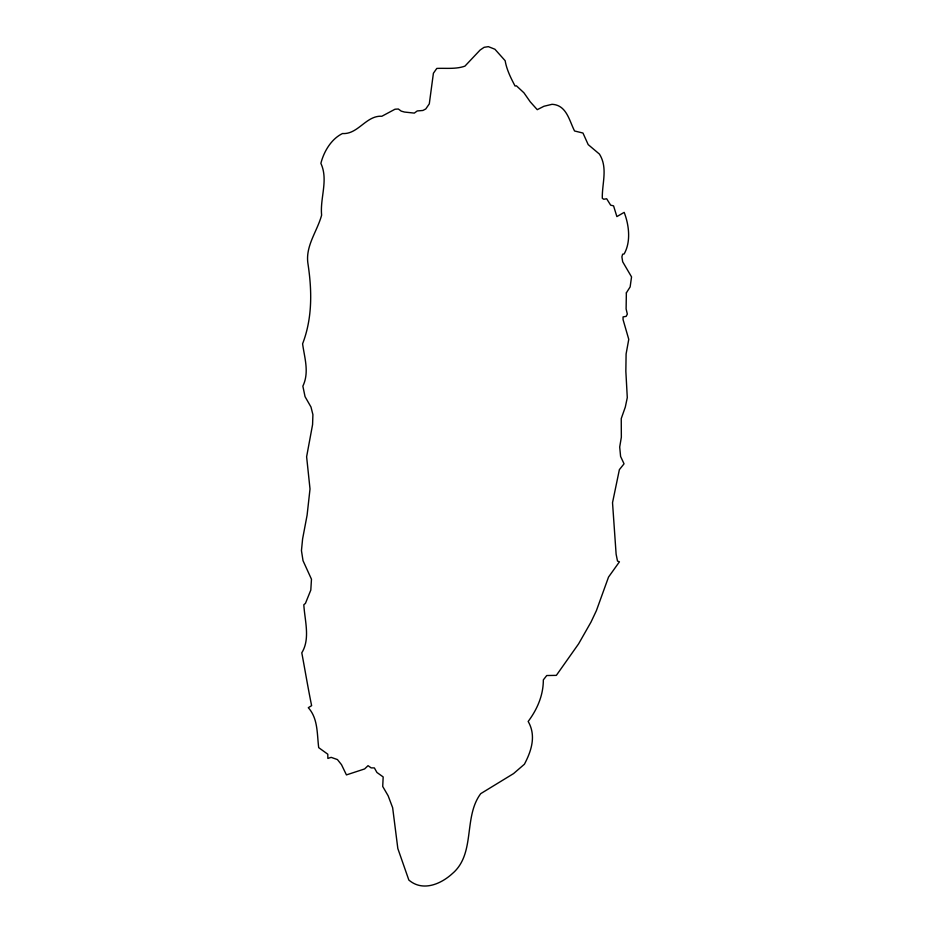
<?xml version="1.0" encoding="UTF-8"?>
<svg xmlns="http://www.w3.org/2000/svg" width="933" height="933" viewBox="0 0 933 933"><rect width="100%" height="100%" fill="white"/><g stroke="black" fill="none" stroke-linecap="round" stroke-linejoin="round"><path stroke-width="1.4" d="M626.358 292.857L626.113 308.916L627.326 314.106L626.171 316.357L623.057 316.917L623.069 319.646L628.76 339.344L626.101 353.957L625.845 371.287L627.291 397.621L625.308 407.068L621.25 418.567L621.343 437.215L619.699 447.035L620.597 456.459L624.049 463.818L619.372 469.661L612.526 502.677L616.118 554.167L617.494 561.06L619.43 561.818L608.538 577.061L596.409 610.614L591.032 622.031L578.623 643.817L556.348 675.375L546.738 675.527L543.333 679.889C543.368 695.213 537.245 709.348 528.171 721.454C536.358 735.682 531.483 750.82 524.416 764.22L513.547 773.597L480.74 793.645C463.13 817.051 475.853 853.567 452.412 873.556C440.679 884.309 422.567 891.855 408.841 880.041L397.831 848.529L392.653 807.745L388.14 795.779L382.717 786.461L383.171 776.932L376.932 772.466L374.366 767.906L371.136 767.882L368.045 765.666L364.616 768.944L346.435 774.903L341.501 764.675L337.443 759.579L331.168 757.363L327.868 758.424L327.798 754.214L318.701 747.648C316.963 734.049 318.153 718.538 308.298 707.704L311.622 705.651C308.065 688.286 305.091 670.442 301.791 652.808C310.502 638.767 304.694 620.352 303.82 604.747L305.441 603.371L310.806 590.088L311.47 579.218L303.015 560.663L301.452 550.633L302.607 538.901L307.097 515.191L310.013 488.974L306.619 456.762L312.578 424.608L312.905 414.625L310.992 407.033L305.056 396.665L302.863 386.145C309.499 372.267 304.496 357.875 302.595 343.799C312.45 318.211 312.03 290.851 308.042 264.272C304.974 246.3 317.173 231.606 321.617 215.161C319.914 197.901 328.568 179.952 320.882 163.357C323.868 151.508 331.297 138.959 342.493 133.536C358.097 134.609 366.168 115.237 381.865 116.252L395.021 109.219L398.321 109.009L401.225 111.12L404.467 112.042L414.31 113.103L417.238 110.945L422.906 110.467L425.786 108.951L429.297 103.866L433.402 73.252L436.796 68.424C446.172 68.016 455.899 69.345 464.926 66.138L480.122 50.032L484.099 47.326L488.367 46.65L494.91 49.239L505.15 60.703C506.631 69.613 510.946 78.267 515.074 86.023L516.416 85.801L523.949 92.822L530.236 101.825L537.256 109.674L543.974 106.257L552.056 104.309C566.588 105.032 569.212 120.485 574.553 130.982L582.962 133.034L588.187 144.603L599.441 154.097C608.106 167.893 601.925 183.486 602.31 198.321L603.756 199.242L606.672 198.776L610.649 205.155L613.564 205.855L616.876 216.584L624.177 212.386C629.064 225.005 631.093 241.729 624.13 253.963L622.626 254.219L621.891 256.867L622.684 261.788L631.548 276.903L630.137 286.921L626.358 292.857"/></g></svg>
